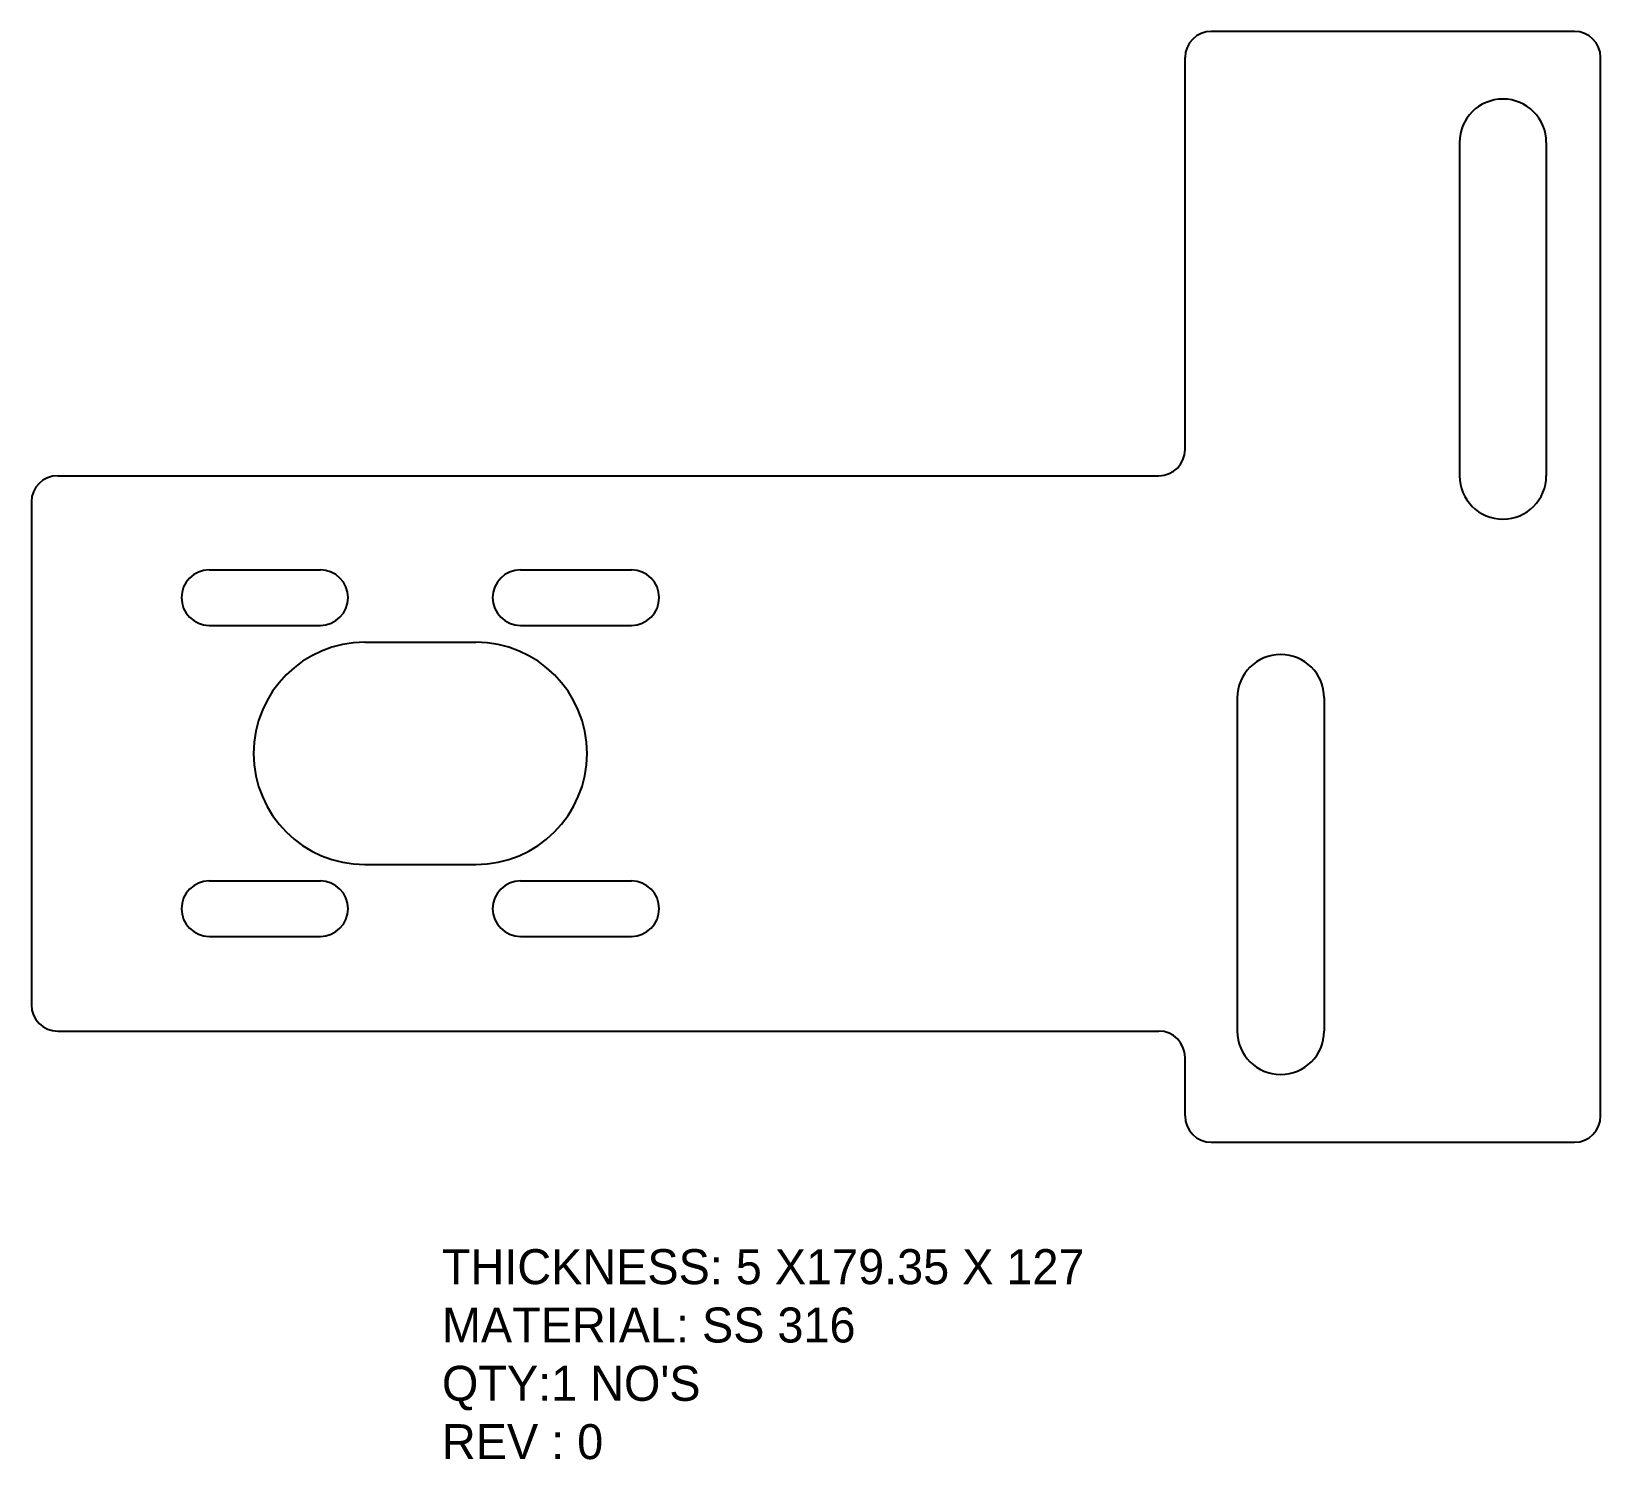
# Model space of a CAD drawing. Header units: inches. Extents: x 2259 to 2439, y 100 to 263.
import ezdxf

# ---------------------------------------------------------------- set-up
doc = ezdxf.new("R2010")
doc.units = ezdxf.units.IN
doc.header["$MEASUREMENT"] = 0
doc.layers.add('LaserCutting', color=3, linetype='Continuous')

msp = doc.modelspace()

# ---------------------------------------------------------------- linework, layer by layer
at = {"layer": 'LaserCutting'}
for p, q in [((2435.54, 263.31), (2394.04, 263.31)), ((2391.04, 215.51), (2391.04, 260.31)), ((2438.54, 139.31), (2438.54, 260.31)), ((2422.4, 250.61), (2422.4, 212.51)), ((2432.33, 250.61), (2432.33, 212.51)), ((2262.19, 212.51), (2388.04, 212.51)), ((2259.19, 209.51), (2259.19, 152.01)), ((2279.51, 201.74), (2292.21, 201.74)), ((2315.07, 201.74), (2327.77, 201.74)), ((2279.51, 195.39), (2292.21, 195.39)), ((2315.07, 195.39), (2327.77, 195.39)), ((2297.29, 193.46), (2309.99, 193.46)), ((2397, 187.11), (2397, 149.01)), ((2406.93, 187.11), (2406.93, 149.01)), ((2297.29, 168.06), (2309.99, 168.06)), ((2279.51, 166.18), (2292.21, 166.18)), ((2315.07, 166.18), (2327.77, 166.18)), ((2279.51, 159.83), (2292.21, 159.83)), ((2315.07, 159.83), (2327.77, 159.83)), ((2262.19, 149.01), (2388.04, 149.01)), ((2391.04, 139.31), (2391.04, 146.01)), ((2394.04, 136.31), (2435.54, 136.31))]:
    msp.add_line(p, q, dxfattribs=at)
for centre, radius, start, end in [((2394.04, 260.31), 3, 90, 180), ((2435.54, 260.31), 3, 0, 90), ((2427.37, 250.61), 4.96, 0, 180), ((2388.04, 215.51), 3, 270, 0), ((2262.19, 209.51), 3, 90, 180), ((2427.37, 212.51), 4.96, 180, 0), ((2279.51, 198.57), 3.17, 90, 270), ((2292.21, 198.57), 3.17, 270, 90), ((2315.07, 198.57), 3.17, 90, 270), ((2327.77, 198.57), 3.17, 270, 90), ((2297.29, 180.76), 12.7, 90, 270), ((2309.99, 180.76), 12.7, 270, 90), ((2401.97, 187.11), 4.96, 0, 180), ((2279.51, 163.01), 3.17, 90, 270), ((2292.21, 163.01), 3.17, 270, 90), ((2315.07, 163.01), 3.17, 90, 270), ((2327.77, 163.01), 3.17, 270, 90), ((2262.19, 152.01), 3, 180, 270), ((2388.04, 146.01), 3, 0, 90), ((2401.97, 149.01), 4.96, 180, 0), ((2394.04, 139.31), 3, 180, 270), ((2435.54, 139.31), 3, 270, 0)]:
    msp.add_arc(centre, radius, start, end, dxfattribs=at)

# ---------------------------------------------------------------- texts
at = {"layer": 'LaserCutting', "insert": (2306.11, 124.08), "char_height": 4, "width": 174.5146, "attachment_point": 1}
msp.add_mtext("{\\fCentury Gothic|b0|i0|c0|p18;THICKNESS: 5 X179.35 X 127\\PMATERIAL: SS 316\\PQTY:1 NO'S\\PREV : 0}", dxfattribs=at)

doc.saveas('drawing.dxf')
